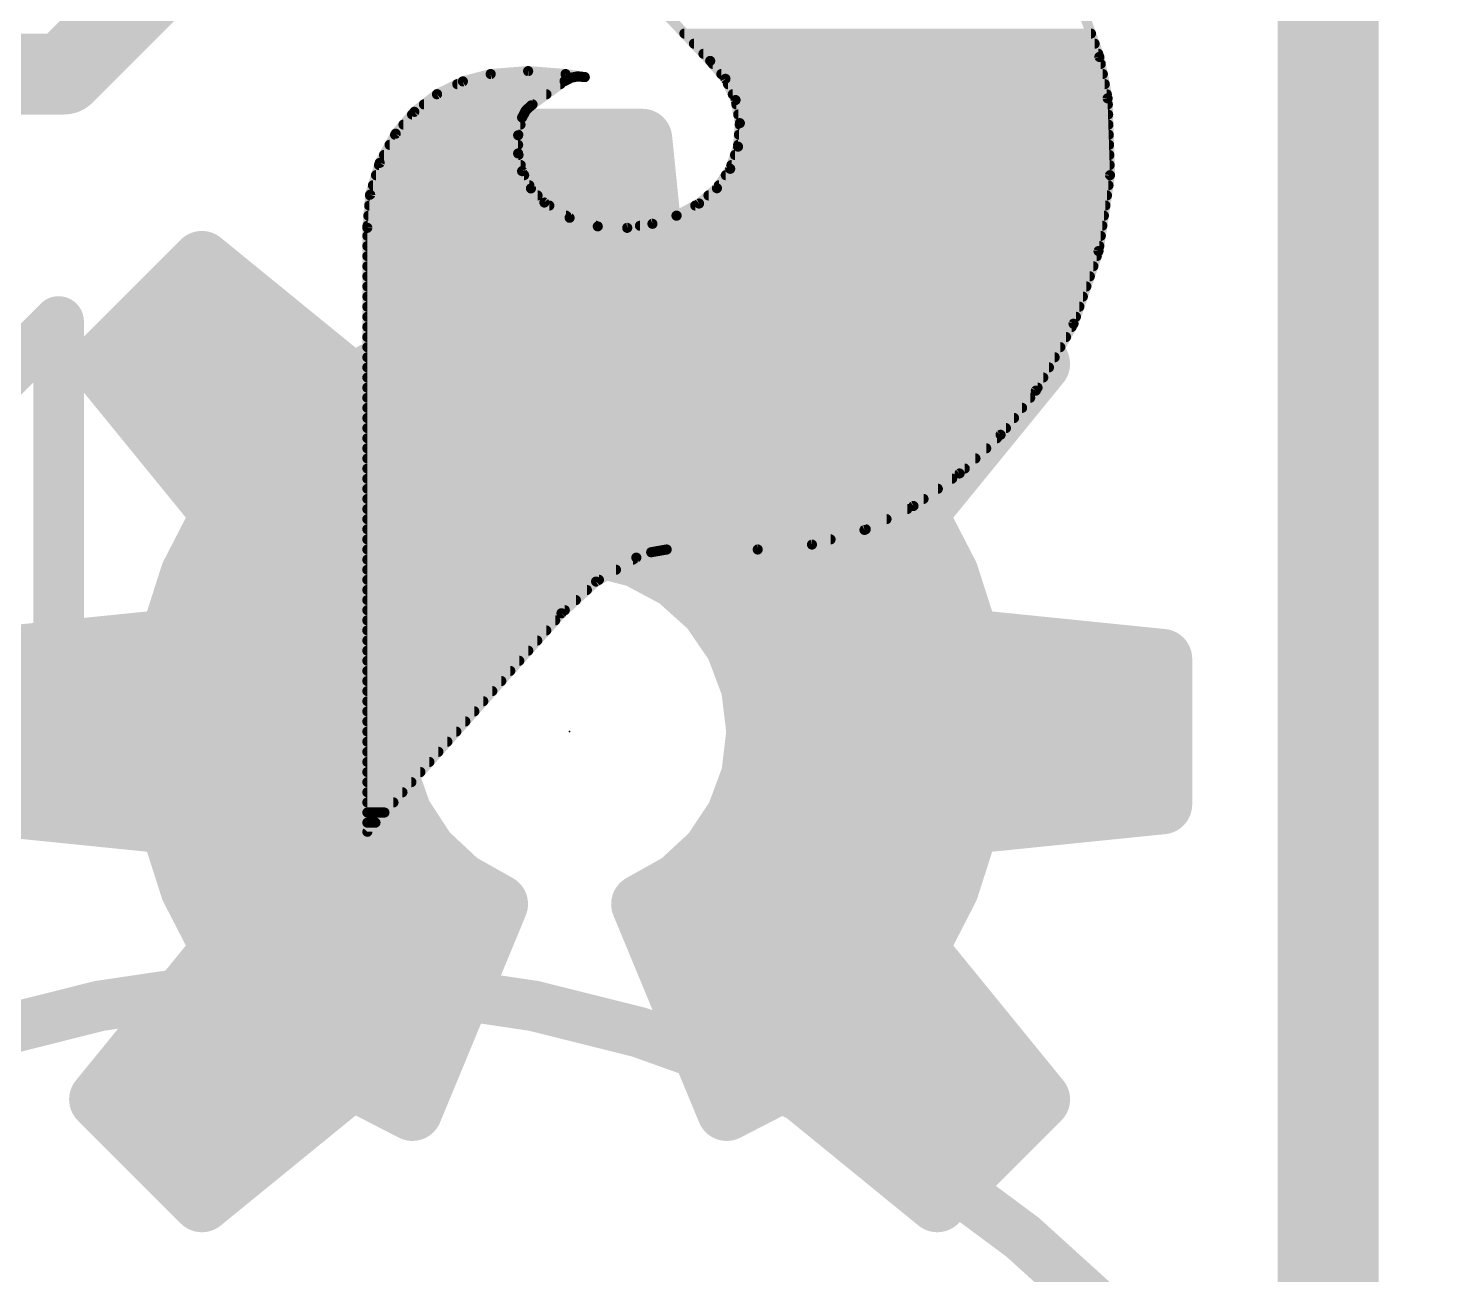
# Model space of a CAD drawing. Extents: x -1 to 106, y -9 to 10.
# Drawn here: x 17.056 to 20.638, y 4.606 to 7.734 of the extents above; entities that cross this region are included whole.
import ezdxf

# ---------------------------------------------------------------- set-up
doc = ezdxf.new("R2010")
doc.units = 0
for name, color, linetype in [('1', 12, 'CONTINUOUS'), ('16', 132, 'CONTINUOUS'), ('20', 53, 'CONTINUOUS'), ('21', 53, 'CONTINUOUS'), ('22', 53, 'CONTINUOUS'), ('23', 53, 'CONTINUOUS'), ('24', 53, 'CONTINUOUS'), ('25', 253, 'CONTINUOUS'), ('39', 12, 'CONTINUOUS')]:
    doc.layers.add(name, color=color, linetype=linetype)

msp = doc.modelspace()

# ---------------------------------------------------------------- linework, layer by layer
at = {"layer": '1', "const_width": 0.2032}
msp.add_lwpolyline([(20.32, 10.16), (20.32, 0)], dxfattribs=at)
at = {"layer": '16', "const_width": 0.254}
msp.add_lwpolyline([(20.32, 10.16), (20.32, 0)], dxfattribs=at)
at = {"layer": '20', "const_width": 0.2032}
msp.add_lwpolyline([(20.32, 10.16), (20.32, 0)], dxfattribs=at)
at = {"layer": '21'}
for points, const_width in [([(17.145, 7.62), (17.78, 8.255)], 0.2032), ([(18.6226, 7.8074), (18.7681, 7.653)], 0.0254), ([(19.7456, 7.663), (19.7098, 7.7628)], 0.0254), ([(17.145, 7.62), (15.875, 7.62)], 0.2032), ([(18.7034, 7.7216), (19.7246, 7.7216)], 0.0254), ([(18.7274, 7.6962), (19.7337, 7.6962)], 0.0254), ([(18.7513, 7.6708), (19.7428, 7.6708)], 0.0254), ([(18.7681, 7.653), (18.8064, 7.6081)], 0.0254), ([(19.7663, 7.559), (19.7456, 7.663)], 0.0254), ([(18.2169, 7.62), (18.147, 7.6016)], 0.0254), ([(18.3109, 7.6274), (18.2169, 7.62)], 0.0254), ([(18.2169, 7.62), (18.4049, 7.62)], 0.0254), ([(18.4049, 7.62), (18.3109, 7.6274)], 0.0254), ([(18.4532, 7.6124), (18.4049, 7.62)], 0.0254), ([(18.7746, 7.6454), (19.7491, 7.6454)], 0.0254), ([(18.7962, 7.62), (19.7542, 7.62)], 0.0254), ([(18.147, 7.6016), (18.0822, 7.5695)], 0.0254), ([(18.1329, 7.5946), (18.3919, 7.5946)], 0.0254), ([(18.3185, 7.5413), (18.4024, 7.6022)], 0.0254), ([(18.4024, 7.6022), (18.4181, 7.6106)], 0.0254), ([(18.4181, 7.6106), (18.4355, 7.6141)], 0.0254), ([(18.4355, 7.6141), (18.4532, 7.6124)], 0.0254), ([(18.8064, 7.6081), (18.8319, 7.5548)], 0.0254), ([(18.8129, 7.5946), (19.7592, 7.5946)], 0.0254), ([(18.0822, 7.5695), (18.0252, 7.5251)], 0.0254), ([(18.0818, 7.5692), (18.3569, 7.5692)], 0.0254), ([(18.825, 7.5692), (19.7643, 7.5692)], 0.0254), ([(18.8319, 7.5548), (18.8426, 7.4967)], 0.0254), ([(19.7723, 7.3662), (19.7663, 7.559)], 0.0254), ([(18.0252, 7.5251), (17.9782, 7.4701)], 0.0254), ([(18.0195, 7.5184), (18.2997, 7.5184)], 0.0254), ([(18.0492, 7.5438), (18.3219, 7.5438)], 0.0254), ([(18.2858, 7.4663), (18.2957, 7.5108)], 0.0254), ([(18.2957, 7.5108), (18.3047, 7.5279)], 0.0254), ([(18.3047, 7.5279), (18.3185, 7.5413)], 0.0254), ([(18.8339, 7.5438), (19.7668, 7.5438)], 0.0254), ([(18.8386, 7.5184), (19.7676, 7.5184)], 0.0254), ([(17.9978, 7.493), (18.2917, 7.493)], 0.0254), ([(18.8426, 7.4967), (18.838, 7.4378)], 0.0254), ([(18.8423, 7.493), (19.7684, 7.493)], 0.0254), ([(17.9782, 7.4701), (17.9381, 7.3969)], 0.0254), ([(17.9629, 7.4422), (18.2858, 7.4422)], 0.0254), ([(17.9768, 7.4676), (18.2861, 7.4676)], 0.0254), ([(18.2858, 7.4207), (18.2858, 7.4663)], 0.0254), ([(18.838, 7.4378), (18.8184, 7.3821)], 0.0254), ([(18.8384, 7.4422), (19.77, 7.4422)], 0.0254), ([(18.8404, 7.4676), (19.7692, 7.4676)], 0.0254), ([(17.949, 7.4168), (18.2866, 7.4168)], 0.0254), ([(18.2957, 7.3762), (18.2858, 7.4207)], 0.0254), ([(18.8306, 7.4168), (19.7707, 7.4168)], 0.0254), ([(17.9381, 7.3969), (17.9141, 7.317)], 0.0254), ([(17.9288, 7.366), (18.3009, 7.366)], 0.0254), ([(17.9364, 7.3914), (18.2923, 7.3914)], 0.0254), ([(18.3179, 7.3328), (18.2957, 7.3762)], 0.0254), ([(18.8184, 7.3821), (18.785, 7.3334)], 0.0254), ([(18.8074, 7.366), (19.7723, 7.366)], 0.0254), ([(18.8217, 7.3914), (19.7715, 7.3914)], 0.0254), ([(19.7435, 7.1755), (19.7723, 7.3662)], 0.0254), ([(17.9211, 7.3406), (18.3139, 7.3406)], 0.0254), ([(18.3516, 7.2974), (18.3179, 7.3328)], 0.0254), ([(18.785, 7.3334), (18.7402, 7.2949)], 0.0254), ([(18.79, 7.3406), (19.7685, 7.3406)], 0.0254), ([(17.9141, 7.317), (17.9071, 7.2339)], 0.0254), ([(17.9139, 7.3152), (18.3346, 7.3152)], 0.0254), ([(18.415, 7.2592), (18.3516, 7.2974)], 0.0254), ([(18.7402, 7.2949), (18.6838, 7.2645)], 0.0254), ([(18.7639, 7.3152), (19.7646, 7.3152)], 0.0254), ([(17.9097, 7.2644), (18.4064, 7.2644)], 0.0254), ([(17.9118, 7.2898), (18.3642, 7.2898)], 0.0254), ([(18.4858, 7.2376), (18.415, 7.2592)], 0.0254), ([(18.6838, 7.2645), (18.6231, 7.244)], 0.0254), ([(18.6835, 7.2644), (19.7569, 7.2644)], 0.0254), ([(18.7307, 7.2898), (19.7608, 7.2898)], 0.0254), ([(17.9071, 7.2339), (17.9071, 5.7175)], 0.0254), ([(17.9075, 7.239), (18.4812, 7.239)], 0.0254), ([(18.5598, 7.2339), (18.4858, 7.2376)], 0.0254), ([(18.6231, 7.244), (18.5598, 7.2339)], 0.0254), ([(18.5918, 7.239), (19.7531, 7.239)], 0.0254), ([(17.9071, 7.2136), (19.7492, 7.2136)], 0.0254), ([(17.9071, 7.1882), (19.7454, 7.1882)], 0.0254), ([(17.9071, 7.1628), (19.7391, 7.1628)], 0.0254), ([(19.6807, 6.9931), (19.7435, 7.1755)], 0.0254), ([(17.9071, 7.1374), (19.7304, 7.1374)], 0.0254), ([(17.9071, 7.112), (19.7216, 7.112)], 0.0254), ([(17.9071, 7.0866), (19.7129, 7.0866)], 0.0254), ([(17.9071, 7.0612), (19.7041, 7.0612)], 0.0254), ([(17.9071, 7.0358), (19.6954, 7.0358)], 0.0254), ([(17.9071, 7.0104), (19.6866, 7.0104)], 0.0254), ([(17.9071, 6.985), (19.6761, 6.985)], 0.0254), ([(19.586, 6.825), (19.6807, 6.9931)], 0.0254), ([(17.9071, 6.9596), (19.6618, 6.9596)], 0.0254), ([(17.9071, 6.9342), (19.6475, 6.9342)], 0.0254), ([(17.9071, 6.9088), (19.6332, 6.9088)], 0.0254), ([(17.9071, 6.8834), (19.6189, 6.8834)], 0.0254), ([(17.9071, 6.858), (19.6046, 6.858)], 0.0254), ([(17.9071, 6.8326), (19.5903, 6.8326)], 0.0254), ([(17.9071, 6.8072), (19.5718, 6.8072)], 0.0254), ([(19.4976, 6.7143), (19.586, 6.825)], 0.0254), ([(17.9071, 6.7818), (19.5515, 6.7818)], 0.0254), ([(17.9071, 6.7564), (19.5312, 6.7564)], 0.0254), ([(17.9071, 6.731), (19.5109, 6.731)], 0.0254), ([(17.9071, 6.7056), (19.4883, 6.7056)], 0.0254), ([(19.3944, 6.6171), (19.4976, 6.7143)], 0.0254), ([(17.9071, 6.6802), (19.4614, 6.6802)], 0.0254), ([(17.9071, 6.6548), (19.4344, 6.6548)], 0.0254), ([(17.9071, 6.6294), (19.4075, 6.6294)], 0.0254), ([(19.2787, 6.5354), (19.3944, 6.6171)], 0.0254), ([(17.9071, 6.604), (19.3758, 6.604)], 0.0254), ([(17.9071, 6.5786), (19.3399, 6.5786)], 0.0254), ([(17.9071, 6.5532), (19.3039, 6.5532)], 0.0254), ([(17.9071, 6.5278), (19.2631, 6.5278)], 0.0254), ([(19.1557, 6.4754), (19.2787, 6.5354)], 0.0254), ([(17.9071, 6.5024), (19.211, 6.5024)], 0.0254), ([(17.9071, 6.477), (19.1589, 6.477)], 0.0254), ([(19.0238, 6.4386), (19.1557, 6.4754)], 0.0254), ([(17.9071, 6.4516), (19.0704, 6.4516)], 0.0254), ([(18.8875, 6.4262), (19.0238, 6.4386)], 0.0254), ([(17.9071, 6.4262), (18.8875, 6.4262)], 0.0254), ([(17.9071, 6.4008), (18.5741, 6.4008)], 0.0254), ([(18.4815, 6.3457), (18.5827, 6.4059)], 0.0254), ([(18.5827, 6.4059), (18.6199, 6.4194)], 0.0254), ([(18.6199, 6.4194), (18.6589, 6.4262)], 0.0254), ([(18.6589, 6.4262), (18.8875, 6.4262)], 0.0254), ([(17.9071, 6.3754), (18.5314, 6.3754)], 0.0254), ([(17.9071, 6.35), (18.4887, 6.35)], 0.0254), ([(18.3947, 6.2662), (18.4815, 6.3457)], 0.0254), ([(17.9071, 6.3246), (18.4584, 6.3246)], 0.0254), ([(17.9071, 6.2992), (18.4307, 6.2992)], 0.0254), ([(17.9071, 6.2738), (18.403, 6.2738)], 0.0254), ([(17.9071, 5.7175), (18.3947, 6.2662)], 0.0254), ([(17.9071, 6.2484), (18.3789, 6.2484)], 0.0254), ([(17.9071, 6.223), (18.3563, 6.223)], 0.0254), ([(17.9071, 6.1976), (18.3337, 6.1976)], 0.0254), ([(17.9071, 6.1722), (18.3112, 6.1722)], 0.0254), ([(17.9071, 6.1468), (18.2886, 6.1468)], 0.0254), ([(17.9071, 6.1214), (18.266, 6.1214)], 0.0254), ([(17.9071, 6.096), (18.2434, 6.096)], 0.0254), ([(17.9071, 6.0706), (18.2209, 6.0706)], 0.0254), ([(17.9071, 6.0452), (18.1983, 6.0452)], 0.0254), ([(17.9071, 6.0198), (18.1757, 6.0198)], 0.0254), ([(17.9071, 5.9944), (18.1532, 5.9944)], 0.0254), ([(17.9071, 5.969), (18.1306, 5.969)], 0.0254), ([(17.9071, 5.9436), (18.108, 5.9436)], 0.0254), ([(17.9071, 5.9182), (18.0855, 5.9182)], 0.0254), ([(17.9071, 5.8928), (18.0629, 5.8928)], 0.0254), ([(17.9071, 5.8674), (18.0403, 5.8674)], 0.0254), ([(17.9071, 5.842), (18.0177, 5.842)], 0.0254), ([(17.9071, 5.8166), (17.9952, 5.8166)], 0.0254), ([(17.9071, 5.7912), (17.9726, 5.7912)], 0.0254), ([(17.9071, 5.7658), (17.95, 5.7658)], 0.0254), ([(17.9071, 5.7404), (17.9274, 5.7404)], 0.0254)]:
    msp.add_lwpolyline(points, dxfattribs=dict(at, const_width=const_width))
for points, const_width in [([(17.1091, 7.6559, 1), (17.1809, 7.5841)], 0.1016), ([(17.145, 7.5692, 1), (17.145, 7.6708)], 0.1016), ([(18.7034, 7.728, 1), (18.7034, 7.7153)], 0.0127), ([(18.7274, 7.7026, 1), (18.7274, 7.6898)], 0.0127), ([(19.7246, 7.7153, 1), (19.7246, 7.728)], 0.0127), ([(19.7337, 7.6898, 1), (19.7337, 7.7026)], 0.0127), ([(18.7513, 7.6772, 1), (18.7513, 7.6645)], 0.0127), ([(18.7729, 7.6571, 1), (18.7633, 7.6489)], 0.0127), ([(19.7519, 7.6642, 1), (19.7394, 7.6617)], 0.0127), ([(19.7397, 7.6608, 1), (19.7516, 7.6651)], 0.0127), ([(19.7428, 7.6645, 1), (19.7428, 7.6772)], 0.0127), ([(18.2169, 7.6264, 1), (18.2169, 7.6136)], 0.0127), ([(18.2164, 7.6263, 1), (18.2174, 7.6137)], 0.0127), ([(18.2185, 7.6139, 1), (18.2153, 7.6261)], 0.0127), ([(18.3114, 7.6337, 1), (18.3104, 7.621)], 0.0127), ([(18.3114, 7.621, 1), (18.3104, 7.6337)], 0.0127), ([(18.4059, 7.6263, 1), (18.4039, 7.6137)], 0.0127), ([(18.4044, 7.6137, 1), (18.4054, 7.6263)], 0.0127), ([(18.4049, 7.6136, 1), (18.4049, 7.6264)], 0.0127), ([(18.7635, 7.6486, 1), (18.7727, 7.6574)], 0.0127), ([(18.7746, 7.6518, 1), (18.7746, 7.6391)], 0.0127), ([(18.7962, 7.6264, 1), (18.7962, 7.6136)], 0.0127), ([(19.7491, 7.6391, 1), (19.7491, 7.6518)], 0.0127), ([(19.7542, 7.6136, 1), (19.7542, 7.6264)], 0.0127), ([(18.1329, 7.601, 1), (18.1329, 7.5883)], 0.0127), ([(18.1454, 7.6077, 1), (18.1486, 7.5954)], 0.0127), ([(18.1498, 7.5959, 1), (18.1442, 7.6073)], 0.0127), ([(18.3919, 7.5883, 1), (18.3919, 7.601)], 0.0127), ([(18.3994, 7.6078, 1), (18.4054, 7.5966)], 0.0127), ([(18.4061, 7.5971, 1), (18.3987, 7.6073)], 0.0127), ([(18.4168, 7.6168, 1), (18.4193, 7.6044)], 0.0127), ([(18.4211, 7.605, 1), (18.4151, 7.6162)], 0.0127), ([(18.4361, 7.6204, 1), (18.4349, 7.6078)], 0.0127), ([(18.4368, 7.6079, 1), (18.4342, 7.6203)], 0.0127), ([(18.4522, 7.6061, 1), (18.4542, 7.6187)], 0.0127), ([(18.4526, 7.6061, 1), (18.4538, 7.6187)], 0.0127), ([(18.8122, 7.6108, 1), (18.8007, 7.6053)], 0.0127), ([(18.8016, 7.6039, 1), (18.8113, 7.6122)], 0.0127), ([(18.8129, 7.601, 1), (18.8129, 7.5883)], 0.0127), ([(19.7592, 7.5883, 1), (19.7592, 7.601)], 0.0127), ([(18.0818, 7.5756, 1), (18.0818, 7.5629)], 0.0127), ([(18.0794, 7.5752, 1), (18.085, 7.5638)], 0.0127), ([(18.0861, 7.5645, 1), (18.0783, 7.5745)], 0.0127), ([(18.3569, 7.5629, 1), (18.3569, 7.5756)], 0.0127), ([(18.825, 7.5756, 1), (18.825, 7.5629)], 0.0127), ([(18.8381, 7.5559, 1), (18.8256, 7.5536)], 0.0127), ([(18.8261, 7.552, 1), (18.8376, 7.5575)], 0.0127), ([(19.7726, 7.5592, 1), (19.76, 7.5588)], 0.0127), ([(19.7601, 7.5578, 1), (19.7725, 7.5602)], 0.0127), ([(19.7643, 7.5629, 1), (19.7643, 7.5756)], 0.0127), ([(18.0195, 7.5248, 1), (18.0195, 7.5121)], 0.0127), ([(18.0213, 7.5301, 1), (18.0291, 7.5201)], 0.0127), ([(18.03, 7.521, 1), (18.0203, 7.5292)], 0.0127), ([(18.0492, 7.5502, 1), (18.0492, 7.5374)], 0.0127), ([(18.3019, 7.5094, 1), (18.2895, 7.5122)], 0.0127), ([(18.3003, 7.5324, 1), (18.3091, 7.5233)], 0.0127), ([(18.3103, 7.5249, 1), (18.2991, 7.5308)], 0.0127), ([(18.2997, 7.5121, 1), (18.2997, 7.5248)], 0.0127), ([(18.3148, 7.5464, 1), (18.3222, 7.5362)], 0.0127), ([(18.3229, 7.5368, 1), (18.3141, 7.5458)], 0.0127), ([(18.3219, 7.5374, 1), (18.3219, 7.5502)], 0.0127), ([(18.8339, 7.5502, 1), (18.8339, 7.5374)], 0.0127), ([(18.8386, 7.5248, 1), (18.8386, 7.5121)], 0.0127), ([(19.7668, 7.5374, 1), (19.7668, 7.5502)], 0.0127), ([(19.7676, 7.5121, 1), (19.7676, 7.5248)], 0.0127), ([(17.9978, 7.4994, 1), (17.9978, 7.4867)], 0.0127), ([(18.2901, 7.5138, 1), (18.3013, 7.5078)], 0.0127), ([(18.2917, 7.4867, 1), (18.2917, 7.4994)], 0.0127), ([(18.8423, 7.4994, 1), (18.8423, 7.4867)], 0.0127), ([(18.849, 7.4962, 1), (18.8363, 7.4972)], 0.0127), ([(18.8364, 7.4955, 1), (18.8489, 7.4978)], 0.0127), ([(19.7684, 7.4867, 1), (19.7684, 7.4994)], 0.0127), ([(17.9629, 7.4486, 1), (17.9629, 7.4359)], 0.0127), ([(17.9768, 7.474, 1), (17.9768, 7.4612)], 0.0127), ([(17.9734, 7.4742, 1), (17.983, 7.466)], 0.0127), ([(17.9838, 7.467, 1), (17.9726, 7.4732)], 0.0127), ([(18.2921, 7.4663, 1), (18.2794, 7.4663)], 0.0127), ([(18.2796, 7.4677, 1), (18.292, 7.4649)], 0.0127), ([(18.2858, 7.4359, 1), (18.2858, 7.4486)], 0.0127), ([(18.2861, 7.4612, 1), (18.2861, 7.474)], 0.0127), ([(18.8384, 7.4486, 1), (18.8384, 7.4359)], 0.0127), ([(18.844, 7.4357, 1), (18.8321, 7.4399)], 0.0127), ([(18.8404, 7.474, 1), (18.8404, 7.4612)], 0.0127), ([(19.7692, 7.4612, 1), (19.7692, 7.474)], 0.0127), ([(19.77, 7.4359, 1), (19.77, 7.4486)], 0.0127), ([(17.949, 7.4232, 1), (17.949, 7.4104)], 0.0127), ([(18.2794, 7.4207, 1), (18.2921, 7.4207)], 0.0127), ([(18.292, 7.4221, 1), (18.2796, 7.4193)], 0.0127), ([(18.2866, 7.4104, 1), (18.2866, 7.4232)], 0.0127), ([(18.8306, 7.4232, 1), (18.8306, 7.4104)], 0.0127), ([(18.8317, 7.4383, 1), (18.8444, 7.4373)], 0.0127), ([(19.7707, 7.4104, 1), (19.7707, 7.4232)], 0.0127), ([(17.9288, 7.3724, 1), (17.9288, 7.3597)], 0.0127), ([(17.9364, 7.3978, 1), (17.9364, 7.385)], 0.0127), ([(17.9325, 7.4, 1), (17.9437, 7.3939)], 0.0127), ([(17.9442, 7.3951, 1), (17.932, 7.3988)], 0.0127), ([(18.3014, 7.3791, 1), (18.29, 7.3733)], 0.0127), ([(18.2895, 7.3748, 1), (18.3019, 7.3776)], 0.0127), ([(18.2923, 7.385, 1), (18.2923, 7.3978)], 0.0127), ([(18.3009, 7.3597, 1), (18.3009, 7.3724)], 0.0127), ([(18.8074, 7.3724, 1), (18.8074, 7.3597)], 0.0127), ([(18.8124, 7.3842, 1), (18.8244, 7.38)], 0.0127), ([(18.8236, 7.3785, 1), (18.8132, 7.3857)], 0.0127), ([(18.8217, 7.3978, 1), (18.8217, 7.385)], 0.0127), ([(19.7786, 7.3652, 1), (19.7661, 7.3671)], 0.0127), ([(19.7715, 7.385, 1), (19.7715, 7.3978)], 0.0127), ([(19.7723, 7.3597, 1), (19.7723, 7.3724)], 0.0127), ([(17.9211, 7.347, 1), (17.9211, 7.3342)], 0.0127), ([(18.3225, 7.3371, 1), (18.3133, 7.3284)], 0.0127), ([(18.3139, 7.3342, 1), (18.3139, 7.347)], 0.0127), ([(18.7798, 7.3369, 1), (18.7903, 7.3298)], 0.0127), ([(18.7892, 7.3285, 1), (18.7809, 7.3382)], 0.0127), ([(18.79, 7.347, 1), (18.79, 7.3342)], 0.0127), ([(19.766, 7.366, 1), (19.7787, 7.3664)], 0.0127), ([(19.7685, 7.3342, 1), (19.7685, 7.347)], 0.0127), ([(17.9139, 7.3216, 1), (17.9139, 7.3088)], 0.0127), ([(17.9204, 7.3165, 1), (17.9077, 7.3176)], 0.0127), ([(17.908, 7.3189, 1), (17.9201, 7.3152)], 0.0127), ([(18.3123, 7.3299, 1), (18.3236, 7.3356)], 0.0127), ([(18.3346, 7.3088, 1), (18.3346, 7.3216)], 0.0127), ([(18.3549, 7.3028, 1), (18.3483, 7.292)], 0.0127), ([(18.347, 7.293, 1), (18.3562, 7.3018)], 0.0127), ([(18.7432, 7.2893, 1), (18.7372, 7.3005)], 0.0127), ([(18.7639, 7.3216, 1), (18.7639, 7.3088)], 0.0127), ([(19.7646, 7.3088, 1), (19.7646, 7.3216)], 0.0127), ([(17.9097, 7.2708, 1), (17.9097, 7.258)], 0.0127), ([(17.9118, 7.2962, 1), (17.9118, 7.2835)], 0.0127), ([(18.3642, 7.2835, 1), (18.3642, 7.2962)], 0.0127), ([(18.4064, 7.258, 1), (18.4064, 7.2708)], 0.0127), ([(18.4169, 7.2653, 1), (18.4132, 7.2531)], 0.0127), ([(18.4117, 7.2537, 1), (18.4183, 7.2646)], 0.0127), ([(18.6835, 7.2708, 1), (18.6835, 7.258)], 0.0127), ([(18.6808, 7.2701, 1), (18.6868, 7.2589)], 0.0127), ([(18.6858, 7.2585, 1), (18.6818, 7.2705)], 0.0127), ([(18.7307, 7.2962, 1), (18.7307, 7.2835)], 0.0127), ([(18.7361, 7.2997, 1), (18.7443, 7.2901)], 0.0127), ([(19.7569, 7.258, 1), (19.7569, 7.2708)], 0.0127), ([(19.7608, 7.2835, 1), (19.7608, 7.2962)], 0.0127), ([(17.9135, 7.2339, 1), (17.9007, 7.2339)], 0.0127), ([(17.9008, 7.2344, 1), (17.9134, 7.2334)], 0.0127), ([(17.9075, 7.2454, 1), (17.9075, 7.2327)], 0.0127), ([(18.4862, 7.2439, 1), (18.4855, 7.2312)], 0.0127), ([(18.4812, 7.2327, 1), (18.4812, 7.2454)], 0.0127), ([(18.484, 7.2315, 1), (18.4877, 7.2436)], 0.0127), ([(18.5588, 7.2402, 1), (18.5608, 7.2276)], 0.0127), ([(18.5595, 7.2276, 1), (18.5601, 7.2402)], 0.0127), ([(18.5918, 7.2454, 1), (18.5918, 7.2327)], 0.0127), ([(18.6211, 7.25, 1), (18.6251, 7.238)], 0.0127), ([(18.6241, 7.2377, 1), (18.6221, 7.2502)], 0.0127), ([(19.7531, 7.2327, 1), (19.7531, 7.2454)], 0.0127), ([(17.9071, 7.1946, 1), (17.9071, 7.1818)], 0.0127), ([(17.9071, 7.22, 1), (17.9071, 7.2073)], 0.0127), ([(19.7454, 7.1818, 1), (19.7454, 7.1946)], 0.0127), ([(19.7492, 7.2073, 1), (19.7492, 7.22)], 0.0127), ([(17.9071, 7.1692, 1), (17.9071, 7.1565)], 0.0127), ([(19.7372, 7.1764, 1), (19.7498, 7.1745)], 0.0127), ([(19.7495, 7.1734, 1), (19.7375, 7.1775)], 0.0127), ([(19.7391, 7.1565, 1), (19.7391, 7.1692)], 0.0127), ([(17.9071, 7.1438, 1), (17.9071, 7.1311)], 0.0127), ([(19.7304, 7.1311, 1), (19.7304, 7.1438)], 0.0127), ([(17.9071, 7.1184, 1), (17.9071, 7.1056)], 0.0127), ([(17.9071, 7.093, 1), (17.9071, 7.0803)], 0.0127), ([(19.7129, 7.0803, 1), (19.7129, 7.093)], 0.0127), ([(19.7216, 7.1056, 1), (19.7216, 7.1184)], 0.0127), ([(17.9071, 7.0676, 1), (17.9071, 7.0549)], 0.0127), ([(19.7041, 7.0549, 1), (19.7041, 7.0676)], 0.0127), ([(17.9071, 7.0422, 1), (17.9071, 7.0294)], 0.0127), ([(17.9071, 7.0168, 1), (17.9071, 7.0041)], 0.0127), ([(19.6866, 7.0041, 1), (19.6866, 7.0168)], 0.0127), ([(19.6954, 7.0294, 1), (19.6954, 7.0422)], 0.0127), ([(17.9071, 6.9914, 1), (17.9071, 6.9787)], 0.0127), ([(19.6747, 6.9951, 1), (19.6867, 6.991)], 0.0127), ([(19.6862, 6.99, 1), (19.6751, 6.9962)], 0.0127), ([(19.6761, 6.9787, 1), (19.6761, 6.9914)], 0.0127), ([(17.9071, 6.966, 1), (17.9071, 6.9532)], 0.0127), ([(19.6618, 6.9532, 1), (19.6618, 6.966)], 0.0127), ([(17.9071, 6.9152, 1), (17.9071, 6.9024)], 0.0127), ([(17.9071, 6.9406, 1), (17.9071, 6.9279)], 0.0127), ([(19.6332, 6.9024, 1), (19.6332, 6.9152)], 0.0127), ([(19.6475, 6.9279, 1), (19.6475, 6.9406)], 0.0127), ([(17.9071, 6.8898, 1), (17.9071, 6.877)], 0.0127), ([(19.6189, 6.877, 1), (19.6189, 6.8898)], 0.0127), ([(17.9071, 6.839, 1), (17.9071, 6.8262)], 0.0127), ([(17.9071, 6.8644, 1), (17.9071, 6.8517)], 0.0127), ([(19.5903, 6.8262, 1), (19.5903, 6.839)], 0.0127), ([(19.6046, 6.8517, 1), (19.6046, 6.8644)], 0.0127), ([(17.9071, 6.8136, 1), (17.9071, 6.8008)], 0.0127), ([(19.5718, 6.8008, 1), (19.5718, 6.8136)], 0.0127), ([(19.5805, 6.8281, 1), (19.5915, 6.8219)], 0.0127), ([(19.591, 6.821, 1), (19.581, 6.829)], 0.0127), ([(17.9071, 6.7628, 1), (17.9071, 6.75)], 0.0127), ([(17.9071, 6.7882, 1), (17.9071, 6.7755)], 0.0127), ([(19.5312, 6.75, 1), (19.5312, 6.7628)], 0.0127), ([(19.5515, 6.7755, 1), (19.5515, 6.7882)], 0.0127), ([(17.9071, 6.7374, 1), (17.9071, 6.7247)], 0.0127), ([(19.5109, 6.7247, 1), (19.5109, 6.7374)], 0.0127), ([(17.9071, 6.712, 1), (17.9071, 6.6993)], 0.0127), ([(19.4883, 6.6993, 1), (19.4883, 6.712)], 0.0127), ([(19.4926, 6.7183, 1), (19.5025, 6.7103)], 0.0127), ([(19.5019, 6.7097, 1), (19.4932, 6.7189)], 0.0127), ([(17.9071, 6.6866, 1), (17.9071, 6.6738)], 0.0127), ([(17.9071, 6.6612, 1), (17.9071, 6.6485)], 0.0127), ([(19.4344, 6.6485, 1), (19.4344, 6.6612)], 0.0127), ([(19.4614, 6.6738, 1), (19.4614, 6.6866)], 0.0127), ([(17.9071, 6.6358, 1), (17.9071, 6.6231)], 0.0127), ([(19.3901, 6.6217, 1), (19.3988, 6.6125)], 0.0127), ([(19.3981, 6.6119, 1), (19.3908, 6.6223)], 0.0127), ([(19.4075, 6.6231, 1), (19.4075, 6.6358)], 0.0127), ([(17.9071, 6.6104, 1), (17.9071, 6.5976)], 0.0127), ([(17.9071, 6.585, 1), (17.9071, 6.5723)], 0.0127), ([(19.3399, 6.5723, 1), (19.3399, 6.585)], 0.0127), ([(19.3758, 6.5976, 1), (19.3758, 6.6104)], 0.0127), ([(17.9071, 6.5596, 1), (17.9071, 6.5469)], 0.0127), ([(19.3039, 6.5469, 1), (19.3039, 6.5596)], 0.0127), ([(17.9071, 6.5342, 1), (17.9071, 6.5214)], 0.0127), ([(19.2631, 6.5214, 1), (19.2631, 6.5342)], 0.0127), ([(19.275, 6.5406, 1), (19.2824, 6.5302)], 0.0127), ([(19.2815, 6.5297, 1), (19.2759, 6.5411)], 0.0127), ([(17.9071, 6.5088, 1), (17.9071, 6.4961)], 0.0127), ([(17.9071, 6.4834, 1), (17.9071, 6.4707)], 0.0127), ([(19.1529, 6.4811, 1), (19.1584, 6.4697)], 0.0127), ([(19.1574, 6.4693, 1), (19.154, 6.4815)], 0.0127), ([(19.1589, 6.4707, 1), (19.1589, 6.4834)], 0.0127), ([(19.211, 6.4961, 1), (19.211, 6.5088)], 0.0127), ([(17.9071, 6.458, 1), (17.9071, 6.4452)], 0.0127), ([(19.0221, 6.4447, 1), (19.0255, 6.4325)], 0.0127), ([(19.0244, 6.4323, 1), (19.0232, 6.4449)], 0.0127), ([(19.0704, 6.4452, 1), (19.0704, 6.458)], 0.0127), ([(17.9071, 6.4072, 1), (17.9071, 6.3944)], 0.0127), ([(17.9071, 6.4326, 1), (17.9071, 6.4199)], 0.0127), ([(18.5741, 6.3944, 1), (18.5741, 6.4072)], 0.0127), ([(18.5805, 6.4119, 1), (18.5849, 6.3999)], 0.0127), ([(18.5859, 6.4004, 1), (18.5795, 6.4114)], 0.0127), ([(18.6188, 6.4256, 1), (18.621, 6.4131)], 0.0127), ([(18.6221, 6.4134, 1), (18.6178, 6.4253)], 0.0127), ([(18.6589, 6.4326, 1), (18.6589, 6.4199)], 0.0127), ([(18.66, 6.4199, 1), (18.6578, 6.4325)], 0.0127), ([(18.8869, 6.4325, 1), (18.8881, 6.4199)], 0.0127), ([(18.8875, 6.4199, 1), (18.8875, 6.4326)], 0.0127), ([(18.8875, 6.4199, 1), (18.8875, 6.4326)], 0.0127), ([(17.9071, 6.3818, 1), (17.9071, 6.369)], 0.0127), ([(18.5314, 6.369, 1), (18.5314, 6.3818)], 0.0127), ([(17.9071, 6.3564, 1), (17.9071, 6.3437)], 0.0127), ([(18.4783, 6.3512, 1), (18.4847, 6.3403)], 0.0127), ([(18.4858, 6.3411, 1), (18.4772, 6.3504)], 0.0127), ([(18.4887, 6.3437, 1), (18.4887, 6.3564)], 0.0127), ([(17.9071, 6.331, 1), (17.9071, 6.3182)], 0.0127), ([(17.9071, 6.3056, 1), (17.9071, 6.2928)], 0.0127), ([(18.4307, 6.2928, 1), (18.4307, 6.3056)], 0.0127), ([(18.4584, 6.3182, 1), (18.4584, 6.331)], 0.0127), ([(17.9071, 6.2802, 1), (17.9071, 6.2675)], 0.0127), ([(18.3904, 6.2709, 1), (18.399, 6.2615)], 0.0127), ([(18.3994, 6.262, 1), (18.39, 6.2704)], 0.0127), ([(18.403, 6.2675, 1), (18.403, 6.2802)], 0.0127), ([(17.9071, 6.2548, 1), (17.9071, 6.242)], 0.0127), ([(17.9071, 6.2294, 1), (17.9071, 6.2166)], 0.0127), ([(18.3563, 6.2166, 1), (18.3563, 6.2294)], 0.0127), ([(18.3789, 6.242, 1), (18.3789, 6.2548)], 0.0127), ([(17.9071, 6.204, 1), (17.9071, 6.1913)], 0.0127), ([(18.3337, 6.1913, 1), (18.3337, 6.204)], 0.0127), ([(17.9071, 6.1786, 1), (17.9071, 6.1658)], 0.0127), ([(18.3112, 6.1658, 1), (18.3112, 6.1786)], 0.0127), ([(17.9071, 6.1532, 1), (17.9071, 6.1405)], 0.0127), ([(17.9071, 6.1278, 1), (17.9071, 6.1151)], 0.0127), ([(18.266, 6.1151, 1), (18.266, 6.1278)], 0.0127), ([(18.2886, 6.1405, 1), (18.2886, 6.1532)], 0.0127), ([(17.9071, 6.1024, 1), (17.9071, 6.0896)], 0.0127), ([(18.2434, 6.0896, 1), (18.2434, 6.1024)], 0.0127), ([(17.9071, 6.077, 1), (17.9071, 6.0643)], 0.0127), ([(17.9071, 6.0516, 1), (17.9071, 6.0389)], 0.0127), ([(18.1983, 6.0389, 1), (18.1983, 6.0516)], 0.0127), ([(18.2209, 6.0643, 1), (18.2209, 6.077)], 0.0127), ([(17.9071, 6.0262, 1), (17.9071, 6.0134)], 0.0127), ([(18.1757, 6.0134, 1), (18.1757, 6.0262)], 0.0127), ([(17.9071, 6.0008, 1), (17.9071, 5.9881)], 0.0127), ([(17.9071, 5.9754, 1), (17.9071, 5.9627)], 0.0127), ([(18.1306, 5.9627, 1), (18.1306, 5.9754)], 0.0127), ([(18.1532, 5.9881, 1), (18.1532, 6.0008)], 0.0127), ([(17.9071, 5.95, 1), (17.9071, 5.9372)], 0.0127), ([(18.108, 5.9372, 1), (18.108, 5.95)], 0.0127), ([(17.9071, 5.9246, 1), (17.9071, 5.9119)], 0.0127), ([(18.0855, 5.9119, 1), (18.0855, 5.9246)], 0.0127), ([(17.9071, 5.8992, 1), (17.9071, 5.8864)], 0.0127), ([(17.9071, 5.8738, 1), (17.9071, 5.861)], 0.0127), ([(18.0403, 5.861, 1), (18.0403, 5.8738)], 0.0127), ([(18.0629, 5.8864, 1), (18.0629, 5.8992)], 0.0127), ([(17.9071, 5.8484, 1), (17.9071, 5.8357)], 0.0127), ([(18.0177, 5.8357, 1), (18.0177, 5.8484)], 0.0127), ([(17.9071, 5.823, 1), (17.9071, 5.8102)], 0.0127), ([(17.9071, 5.7976, 1), (17.9071, 5.7848)], 0.0127), ([(17.9726, 5.7848, 1), (17.9726, 5.7976)], 0.0127), ([(17.9952, 5.8102, 1), (17.9952, 5.823)], 0.0127), ([(17.9071, 5.7722, 1), (17.9071, 5.7595)], 0.0127), ([(17.95, 5.7595, 1), (17.95, 5.7722)], 0.0127), ([(17.9071, 5.7468, 1), (17.9071, 5.734)], 0.0127), ([(17.9274, 5.734, 1), (17.9274, 5.7468)], 0.0127), ([(17.9007, 5.7175, 1), (17.9135, 5.7175)], 0.0127), ([(17.9024, 5.7217, 1), (17.9118, 5.7133)], 0.0127)]:
    msp.add_lwpolyline(points, format="xyb", dxfattribs=dict(at, const_width=const_width))
at = {"layer": '22', "const_width": 0.15}
for points in [[(18.183, 6.9739), (18.2322, 7.4578)], [(18.2322, 7.4578), (18.5978, 7.4578)], [(18.5978, 7.4578), (18.647, 6.9739)], [(18.2212, 7.35), (18.6088, 7.35)], [(18.206, 7.2), (18.624, 7.2)], [(17.233, 6.8925), (17.4915, 7.151)], [(17.4915, 7.151), (17.8685, 6.8436)], [(18.9615, 6.8436), (19.3385, 7.151)], [(19.3385, 7.151), (19.597, 6.8925)], [(17.3905, 7.05), (17.6154, 7.05)], [(18.1907, 7.05), (18.6393, 7.05)], [(19.2146, 7.05), (19.4395, 7.05)], [(18.0203, 6.9218), (18.183, 6.9739)], [(18.647, 6.9739), (18.8097, 6.9218)], [(17.8685, 6.8436), (18.0203, 6.9218)], [(18.8097, 6.9218), (18.9615, 6.8436)], [(17.5404, 6.5155), (17.233, 6.8925)], [(17.2405, 6.9), (17.7993, 6.9)], [(17.978, 6.9), (18.852, 6.9)], [(19.0307, 6.9), (19.5895, 6.9)], [(19.597, 6.8925), (19.2896, 6.5155)], [(17.3492, 6.75), (19.4808, 6.75)], [(17.4715, 6.6), (19.3585, 6.6)], [(17.4622, 6.3637), (17.5404, 6.5155)], [(19.2896, 6.5155), (19.3678, 6.3637)], [(17.5067, 6.45), (19.3233, 6.45)], [(18.2548, 6.4094), (18.1547, 6.3586)], [(18.364, 6.4348), (18.2548, 6.4094)], [(18.4762, 6.4336), (18.364, 6.4348)], [(18.5849, 6.4058), (18.4762, 6.4336)], [(18.6839, 6.3529), (18.5849, 6.4058)], [(17.4101, 6.201), (17.4622, 6.3637)], [(18.1547, 6.3586), (18.0695, 6.2856)], [(18.7674, 6.278), (18.6839, 6.3529)], [(19.3678, 6.3637), (19.4199, 6.201)], [(17.4418, 6.3), (18.0863, 6.3)], [(18.7429, 6.3), (19.3882, 6.3)], [(18.0695, 6.2856), (18.0041, 6.1944)], [(18.8308, 6.1854), (18.7674, 6.278)], [(16.9262, 6.1518), (17.4101, 6.201)], [(18.0041, 6.1944), (17.9623, 6.0903)], [(19.4199, 6.201), (19.9038, 6.1518)], [(18.8703, 6.0804), (18.8308, 6.1854)], [(16.9262, 6.15), (17.9863, 6.15)], [(18.8441, 6.15), (19.9038, 6.15)], [(19.9038, 6.1518), (19.9038, 5.7862)], [(17.9623, 6.0903), (17.9465, 5.9792)], [(18.8838, 5.969), (18.8703, 6.0804)], [(16.9262, 6), (17.9494, 6)], [(17.9465, 5.9792), (17.9575, 5.8675)], [(18.8801, 6), (19.9038, 6)], [(18.8709, 5.8596), (18.8838, 5.969)], [(16.9262, 5.85), (17.9636, 5.85)], [(17.9575, 5.8675), (17.9947, 5.7617)], [(18.8327, 5.7562), (18.8709, 5.8596)], [(18.8673, 5.85), (19.9038, 5.85)], [(17.4101, 5.737), (16.9262, 5.7862)], [(19.9038, 5.7862), (19.4199, 5.737)], [(17.4622, 5.5743), (17.4101, 5.737)], [(17.9947, 5.7617), (18.056, 5.6677)], [(18.7715, 5.6645), (18.8327, 5.7562)], [(19.4199, 5.737), (19.3678, 5.5743)], [(17.422, 5.7), (18.0349, 5.7)], [(18.7952, 5.7), (19.4081, 5.7)], [(18.056, 5.6677), (18.1378, 5.591)], [(18.6906, 5.5897), (18.7715, 5.6645)], [(18.1378, 5.591), (18.2356, 5.5359)], [(18.5944, 5.5359), (18.6906, 5.5897)], [(17.5404, 5.4225), (17.4622, 5.5743)], [(17.4747, 5.55), (18.2106, 5.55)], [(18.6196, 5.55), (19.3553, 5.55)], [(19.3678, 5.5743), (19.2896, 5.4225)], [(18.2356, 5.5359), (18.0203, 5.0162)], [(18.8097, 5.0162), (18.5944, 5.5359)], [(17.233, 5.0455), (17.5404, 5.4225)], [(19.2896, 5.4225), (19.597, 5.0455)], [(17.5221, 5.4), (18.1793, 5.4)], [(18.6507, 5.4), (19.3079, 5.4)], [(17.3997, 5.25), (18.1172, 5.25)], [(18.7128, 5.25), (19.4303, 5.25)], [(17.2774, 5.1), (18.055, 5.1)], [(17.8685, 5.0944), (17.4915, 4.787)], [(18.0203, 5.0162), (17.8685, 5.0944)], [(18.775, 5.1), (19.5526, 5.1)], [(18.9615, 5.0944), (18.8097, 5.0162)], [(19.3385, 4.787), (18.9615, 5.0944)], [(17.4915, 4.787), (17.233, 5.0455)], [(19.597, 5.0455), (19.3385, 4.787)], [(17.3285, 4.95), (17.6914, 4.95)], [(19.1386, 4.95), (19.5015, 4.95)], [(17.4785, 4.8), (17.5074, 4.8)], [(19.3226, 4.8), (19.3515, 4.8)]]:
    msp.add_lwpolyline(points, dxfattribs=at)
at = {"layer": '22', "const_width": 0.075}
for points in [[(18.2322, 7.4953, 1), (18.2322, 7.4203)], [(18.2695, 7.454, 1), (18.1949, 7.4616)], [(18.6351, 7.4616, 1), (18.5605, 7.454)], [(18.5978, 7.4203, 1), (18.5978, 7.4953)], [(18.2212, 7.3875, 1), (18.2212, 7.3125)], [(18.6088, 7.3125, 1), (18.6088, 7.3875)], [(18.206, 7.2375, 1), (18.206, 7.1625)], [(18.624, 7.1625, 1), (18.624, 7.2375)], [(17.5152, 7.1801, 1), (17.4678, 7.1219)], [(17.518, 7.1245, 1), (17.465, 7.1775)], [(19.365, 7.1775, 1), (19.312, 7.1245)], [(19.3622, 7.1219, 1), (19.3148, 7.1801)], [(17.3905, 7.0875, 1), (17.3905, 7.0125)], [(17.6154, 7.0125, 1), (17.6154, 7.0875)], [(18.1907, 7.0875, 1), (18.1907, 7.0125)], [(18.6393, 7.0125, 1), (18.6393, 7.0875)], [(19.2146, 7.0875, 1), (19.2146, 7.0125)], [(19.4395, 7.0125, 1), (19.4395, 7.0875)], [(18.1944, 6.9382, 1), (18.1716, 7.0096)], [(18.6584, 7.0096, 1), (18.6356, 6.9382)], [(18.0089, 6.9575, 1), (18.0318, 6.8861)], [(18.0375, 6.8885, 1), (18.0032, 6.9552)], [(18.1457, 6.9777, 1), (18.2203, 6.9701)], [(18.6097, 6.9701, 1), (18.6843, 6.9777)], [(18.8268, 6.9552, 1), (18.7925, 6.8885)], [(18.7982, 6.8861, 1), (18.8211, 6.9575)], [(17.2621, 6.9162, 1), (17.2039, 6.8688)], [(17.2065, 6.919, 1), (17.2595, 6.866)], [(17.2405, 6.9375, 1), (17.2405, 6.8625)], [(17.7993, 6.8625, 1), (17.7993, 6.9375)], [(17.978, 6.9375, 1), (17.978, 6.8625)], [(18.852, 6.8625, 1), (18.852, 6.9375)], [(19.0307, 6.9375, 1), (19.0307, 6.8625)], [(19.6261, 6.8688, 1), (19.5679, 6.9162)], [(19.5705, 6.866, 1), (19.6235, 6.919)], [(19.5895, 6.8625, 1), (19.5895, 6.9375)], [(17.8513, 6.8769, 1), (17.8857, 6.8103)], [(18.9443, 6.8103, 1), (18.9787, 6.8769)], [(17.8448, 6.8145, 1), (17.8922, 6.8727)], [(18.9378, 6.8727, 1), (18.9852, 6.8145)], [(17.3492, 6.7875, 1), (17.3492, 6.7125)], [(19.4808, 6.7125, 1), (19.4808, 6.7875)], [(17.4715, 6.6375, 1), (17.4715, 6.5625)], [(19.3585, 6.5625, 1), (19.3585, 6.6375)], [(17.5737, 6.4983, 1), (17.5071, 6.5327)], [(19.3229, 6.5327, 1), (19.2563, 6.4983)], [(17.5113, 6.4918, 1), (17.5695, 6.5392)], [(19.2605, 6.5392, 1), (19.3187, 6.4918)], [(17.5067, 6.4875, 1), (17.5067, 6.4125)], [(19.3233, 6.4125, 1), (19.3233, 6.4875)], [(18.2462, 6.4459, 1), (18.2633, 6.3728)], [(18.2717, 6.3759, 1), (18.2378, 6.4428)], [(18.3644, 6.4723, 1), (18.3636, 6.3973)], [(18.3725, 6.3983, 1), (18.3555, 6.4714)], [(18.4855, 6.4699, 1), (18.4669, 6.3973)], [(18.4758, 6.3961, 1), (18.4766, 6.4711)], [(18.6026, 6.4388, 1), (18.5672, 6.3727)], [(18.5756, 6.3694, 1), (18.5942, 6.4421)], [(17.4288, 6.3808, 1), (17.4955, 6.3465)], [(17.4979, 6.3522, 1), (17.4265, 6.3751)], [(18.1377, 6.3921, 1), (18.1716, 6.3252)], [(18.1791, 6.3302, 1), (18.1303, 6.3871)], [(18.7089, 6.3808, 1), (18.6589, 6.325)], [(18.6662, 6.3198, 1), (18.7016, 6.386)], [(19.4035, 6.3751, 1), (19.3321, 6.3522)], [(19.3345, 6.3465, 1), (19.4012, 6.3808)], [(17.4418, 6.3375, 1), (17.4418, 6.2625)], [(18.0863, 6.2625, 1), (18.0863, 6.3375)], [(18.7429, 6.3375, 1), (18.7429, 6.2625)], [(19.3882, 6.2625, 1), (19.3882, 6.3375)], [(18.0451, 6.314, 1), (18.0939, 6.2571)], [(18.1, 6.2637, 1), (18.039, 6.3074)], [(18.7984, 6.2992, 1), (18.7365, 6.2568)], [(18.7424, 6.2501, 1), (18.7925, 6.3059)], [(17.4139, 6.1637, 1), (17.4063, 6.2383)], [(18.0389, 6.1804, 1), (17.9694, 6.2084)], [(19.4237, 6.2383, 1), (19.4161, 6.1637)], [(17.3744, 6.2124, 1), (17.4458, 6.1896)], [(17.9737, 6.2162, 1), (18.0346, 6.1725)], [(18.8659, 6.1986, 1), (18.7957, 6.1722)], [(18.7999, 6.1642, 1), (18.8618, 6.2066)], [(19.3842, 6.1896, 1), (19.4556, 6.2124)], [(17.9863, 6.1125, 1), (17.9863, 6.1875)], [(18.8441, 6.1875, 1), (18.8441, 6.1125)], [(19.9413, 6.1518, 1), (19.8663, 6.1518)], [(19.9, 6.1145, 1), (19.9076, 6.1891)], [(19.9038, 6.1125, 1), (19.9038, 6.1875)], [(17.9995, 6.085, 1), (17.9252, 6.0956)], [(17.9275, 6.1042, 1), (17.9971, 6.0763)], [(18.9076, 6.0849, 1), (18.8331, 6.0759)], [(18.8353, 6.0672, 1), (18.9054, 6.0936)], [(17.9838, 5.9828, 1), (17.9091, 5.9755)], [(17.9494, 5.9625, 1), (17.9494, 6.0375)], [(18.8801, 6.0375, 1), (18.8801, 5.9625)], [(19.9038, 5.9625, 1), (19.9038, 6.0375)], [(17.9093, 5.9845, 1), (17.9836, 5.9739)], [(18.921, 5.9646, 1), (18.8466, 5.9734)], [(18.8466, 5.9645, 1), (18.921, 5.9735)], [(17.9928, 5.88, 1), (17.9221, 5.8551)], [(17.9636, 5.8125, 1), (17.9636, 5.8875)], [(18.8673, 5.8875, 1), (18.8673, 5.8125)], [(18.906, 5.8466, 1), (18.8357, 5.8725)], [(19.9038, 5.8125, 1), (19.9038, 5.8875)], [(17.9201, 5.8638, 1), (17.9948, 5.8712)], [(18.8336, 5.864, 1), (18.9081, 5.8552)], [(19.9076, 5.7489, 1), (19.9, 5.8235)], [(17.4458, 5.7484, 1), (17.3744, 5.7256)], [(17.4063, 5.6997, 1), (17.4139, 5.7743)], [(18.0261, 5.7821, 1), (17.9632, 5.7412)], [(17.9593, 5.7492, 1), (18.03, 5.7741)], [(18.7975, 5.7691, 1), (18.8679, 5.7432)], [(18.8639, 5.7353, 1), (18.8015, 5.777)], [(19.4161, 5.7743, 1), (19.4237, 5.6997)], [(19.4556, 5.7256, 1), (19.3842, 5.7484)], [(19.8663, 5.7862, 1), (19.9413, 5.7862)], [(17.422, 5.7375, 1), (17.422, 5.6625)], [(18.0349, 5.6625, 1), (18.0349, 5.7375)], [(18.7952, 5.7375, 1), (18.7952, 5.6625)], [(19.4081, 5.6625, 1), (19.4081, 5.7375)], [(18.0816, 5.695, 1), (18.0303, 5.6403)], [(18.7969, 5.637, 1), (18.746, 5.6921)], [(18.0245, 5.6472, 1), (18.0874, 5.6882)], [(18.7403, 5.6854, 1), (18.8027, 5.6437)], [(18.1562, 5.6236, 1), (18.1194, 5.5583)], [(18.7089, 5.557, 1), (18.6722, 5.6225)], [(17.4955, 5.5915, 1), (17.4288, 5.5572)], [(17.4265, 5.5629, 1), (17.4979, 5.5858)], [(17.4747, 5.5875, 1), (17.4747, 5.5125)], [(18.1122, 5.5636, 1), (18.1635, 5.6183)], [(18.2106, 5.5125, 1), (18.2106, 5.5875)], [(18.6196, 5.5875, 1), (18.6196, 5.5125)], [(18.6651, 5.6173, 1), (18.716, 5.5622)], [(19.3321, 5.5858, 1), (19.4035, 5.5629)], [(19.4012, 5.5572, 1), (19.3345, 5.5915)], [(19.3553, 5.5125, 1), (19.3553, 5.5875)], [(18.2702, 5.5215, 1), (18.201, 5.5503)], [(18.2172, 5.5032, 1), (18.254, 5.5686)], [(18.629, 5.5503, 1), (18.5598, 5.5215)], [(18.5761, 5.5686, 1), (18.6127, 5.5032)], [(17.5695, 5.3988, 1), (17.5113, 5.4462)], [(19.3187, 5.4462, 1), (19.2605, 5.3988)], [(17.5221, 5.4375, 1), (17.5221, 5.3625)], [(17.5071, 5.4053, 1), (17.5737, 5.4397)], [(18.1793, 5.3625, 1), (18.1793, 5.4375)], [(18.6507, 5.4375, 1), (18.6507, 5.3625)], [(19.2563, 5.4397, 1), (19.3229, 5.4053)], [(19.3079, 5.3625, 1), (19.3079, 5.4375)], [(17.3997, 5.2875, 1), (17.3997, 5.2125)], [(18.1172, 5.2125, 1), (18.1172, 5.2875)], [(18.7128, 5.2875, 1), (18.7128, 5.2125)], [(19.4303, 5.2125, 1), (19.4303, 5.2875)], [(17.2774, 5.1375, 1), (17.2774, 5.0625)], [(17.8857, 5.1277, 1), (17.8513, 5.0611)], [(17.8922, 5.0653, 1), (17.8448, 5.1235)], [(18.055, 5.0625, 1), (18.055, 5.1375)], [(18.775, 5.1375, 1), (18.775, 5.0625)], [(18.9852, 5.1235, 1), (18.9378, 5.0653)], [(18.9787, 5.0611, 1), (18.9443, 5.1277)], [(19.5526, 5.0625, 1), (19.5526, 5.1375)], [(17.2595, 5.072, 1), (17.2065, 5.019)], [(17.2039, 5.0692, 1), (17.2621, 5.0218)], [(18.0031, 4.9829, 1), (18.0375, 5.0495)], [(18.7925, 5.0495, 1), (18.8269, 4.9829)], [(19.5679, 5.0218, 1), (19.6261, 5.0692)], [(19.6235, 5.019, 1), (19.5705, 5.072)], [(17.9857, 5.0306, 1), (18.0549, 5.0018)], [(18.7751, 5.0018, 1), (18.8443, 5.0306)], [(17.3285, 4.9875, 1), (17.3285, 4.9125)], [(17.6914, 4.9125, 1), (17.6914, 4.9875)], [(19.1386, 4.9875, 1), (19.1386, 4.9125)], [(19.5015, 4.9125, 1), (19.5015, 4.9875)], [(17.4785, 4.8375, 1), (17.4785, 4.7625)], [(17.5074, 4.7625, 1), (17.5074, 4.8375)], [(19.3226, 4.8375, 1), (19.3226, 4.7625)], [(19.3515, 4.7625, 1), (19.3515, 4.8375)], [(17.4678, 4.8161, 1), (17.5152, 4.7579)], [(17.465, 4.7605, 1), (17.518, 4.8135)], [(19.312, 4.8135, 1), (19.365, 4.7605)], [(19.3148, 4.7579, 1), (19.3622, 4.8161)]]:
    msp.add_lwpolyline(points, format="xyb", dxfattribs=at)
at = {"layer": '23'}
msp.add_point((17.907, 5.715), dxfattribs=at)
at = {"layer": '24'}
msp.add_point((18.415, 5.969), dxfattribs=at)
at = {"layer": '25', "const_width": 0.127}
for points in [[(16.7503, 6.6174), (17.1316, 6.9987)], [(17.1316, 6.9987), (17.1316, 5.8547)], [(16.7503, 5.8547), (17.5129, 5.8547)]]:
    msp.add_lwpolyline(points, dxfattribs=at)
at = {"layer": '25', "const_width": 0.0635}
for points in [[(17.1634, 6.9987, 1), (17.0999, 6.9987)], [(17.1541, 6.9762, 1), (17.1092, 7.0211)], [(17.5129, 5.823, 1), (17.5129, 5.8864)], [(17.0999, 5.8547, 1), (17.1634, 5.8547)]]:
    msp.add_lwpolyline(points, format="xyb", dxfattribs=at)
at = {"layer": '39', "const_width": 0.127}
msp.add_lwpolyline([(17.78, -0.254, 1), (17.78, 5.334, 1), (17.78, -0.254)], format="xyb", dxfattribs=at)

doc.saveas('drawing.dxf')
